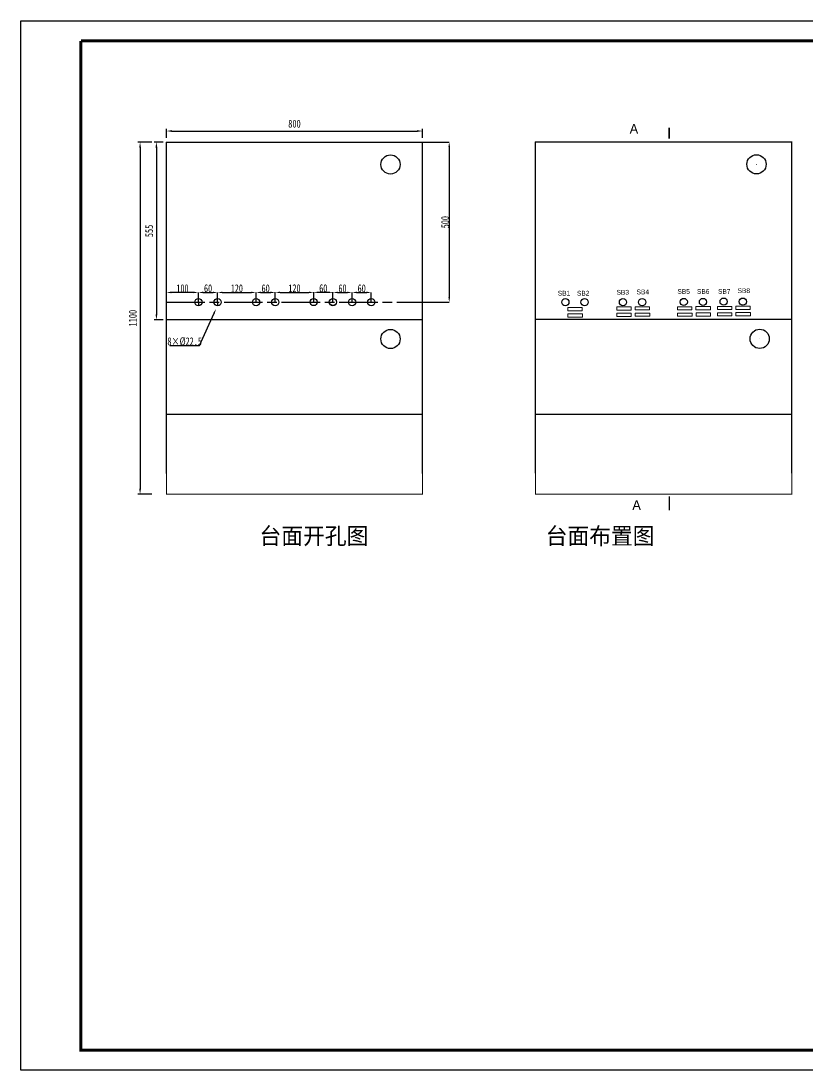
# Model space of a CAD drawing. Extents: x -6428 to 12880, y -7651 to 7267.
# Drawn here: x -1636 to 820, y -4036 to -760 of the extents above; entities that cross this region are included whole.
import ezdxf
from ezdxf.enums import TextEntityAlignment as Align

# ---------------------------------------------------------------- set-up
doc = ezdxf.new("R2010")
doc.units = 0
doc.header["$LTSCALE"] = 10
doc.header["$MEASUREMENT"] = 0
doc.header["$PDMODE"] = 32
doc.linetypes.add('AM_ISO08W050', pattern=[18, 12, -1.5, 3, -1.5])
doc.layers.get('Defpoints').update_dxf_attribs({"linetype": 'CONTINUOUS'})
doc.layers.add('AM_7', color=4, linetype='AM_ISO08W050', lineweight=25)
doc.layers.add('操作台', color=7, linetype='CONTINUOUS')
doc.layers.add('标准图框及表格', color=7, linetype='CONTINUOUS')
doc.styles.add('HZ', font='arial.ttf')
doc.styles.get("Standard").update_dxf_attribs({"font": '', "width": 0.65})
doc.styles.get('Standard').set_extended_font_data('SimSun')
doc.dimstyles.new('AM_ISO', dxfattribs={"dimtxt": 3.5, "dimasz": 2.5, "dimexe": 1, "dimexo": 1, "dimgap": 1.5, "dimtad": 1, "dimdsep": 46, "dimtxsty": 'Standard', "dimcen": 0, "dimclrd": 256, "dimclre": 256, "dimclrt": 2, "dimadec": 0, "dimazin": 2, "dimtp": 0.1, "dimtm": 0.1, "dimtfac": 0.71, "dimtdec": 3, "dimtmove": 0, "dimatfit": 3, "dimfxl": 0, "dimlwd": -1, "dimlwe": -1, "dimarcsym": 0})
doc.dimstyles.get("Standard").update_dxf_attribs({"dimtxt": 25, "dimasz": 15, "dimexe": 0.18, "dimexo": 0.0625, "dimgap": 0.09, "dimtad": 0, "dimtoh": 1, "dimdec": 0, "dimzin": 0, "dimdsep": 46, "dimtxsty": 'Standard', "dimcen": 0.09, "dimadec": 0, "dimazin": 0, "dimtfac": 1, "dimtdec": 0, "dimtofl": 0, "dimtmove": 0, "dimatfit": 3, "dimfxl": 0, "dimtolj": 1, "dimtzin": 0, "dimarcsym": 0})
doc.dimstyles.new('STANDARD$0', dxfattribs={"dimtxt": 25, "dimasz": 15, "dimexe": 0.18, "dimexo": 0.0625, "dimgap": 0.09, "dimtad": 0, "dimtoh": 1, "dimdec": 0, "dimzin": 0, "dimdsep": 46, "dimtxsty": 'Standard', "dimcen": 0.09, "dimadec": 0, "dimazin": 0, "dimtfac": 1, "dimtdec": 0, "dimtofl": 0, "dimtmove": 0, "dimatfit": 3, "dimfxl": 0, "dimtolj": 1, "dimtzin": 0, "dimarcsym": 0})

# ---------------------------------------------------------------- blocks, each defined once
blk = doc.blocks.new('A4横图框')
at = {"layer": '标准图框及表格', "color": 7}
for p, q in [((0.0013954609912616, 210.0032846437229), (297.0014441308175, 210.0032846437229)), ((0.0013954609912616, 0.0032502307208233), (0.0013954609912616, 210.0032846437229)), ((297.0014441308175, 0.0032502307208233), (0.0013954609912616, 0.0032502307208233))]:
    blk.add_line(p, q, dxfattribs=at)
at = {"layer": '标准图框及表格', "color": 7, "const_width": 0.6000000983228672}
blk.add_lwpolyline([(12.00143194437442, 206.0152988131507), (293.0014441308175, 206.0032506184056), (293.0014441308175, 4.003284256038056), (12.00143194437442, 4.003284256038056), (12.00143194437442, 206.0032506184056)], dxfattribs=at)
at = {"layer": '标准图框及表格', "color": 7, "style": 'HZ', "flags": 8}
for tag, height, width, p in [('工程名称', 2.892696969694902, 0.65, (247.8353315485956, 22.94014901757174)), ('图纸名称', 3.499999999999999, 0.9, (252.2228085267316, 14.87880182043022))]:
    blk.add_attdef(tag, text='', height=height, dxfattribs=dict(at, width=width)).set_placement(p, align=Align.CENTER)
blk.add_attdef('设计阶段', text='', height=2.299999999999999, dxfattribs=at).set_placement((286.3714665038433, 23.54666542107214), align=Align.CENTER)
for tag, p, height in [('设计人', (188.2334199372244, 17.92789809995847), 2.449999999999999), ('审核人', (188.2334199372099, 13.59456476662271), 2.449999999999999), ('会签人', (188.2334199372099, 9.2612314332942), 2.449999999999999), ('批准人', (188.2334199371953, 4.927898099958441), 2.449999999999999), ('版次', (234.8449582635331, 5.117215211487234), 2.399999999999999), ('第几页共几页', (243.0562623004216, 4.991982186801863), 2.399999999999999)]:
    blk.add_attdef(tag, p, '', height=height, dxfattribs=at)
for tag, p, height, width in [('设计时间', (204.6762329055318, 17.92789809995847), 2.299999999999999, 0.95), ('审核时间', (204.6762329055318, 13.59456476662998), 2.299999999999999, 0.95), ('会签时间', (204.6762329055172, 9.2612314332942), 2.299999999999999, 0.95), ('图纸编号', (238.2096247235004, 9.144936985527348), 2.531109848483039, 0.9), ('批准时间', (204.6762329055172, 4.927898099958441), 2.299999999999999, 0.95), ('图纸标准', (269.3453519223485, 5.193019987101081), 2.169522727271176, 0.8)]:
    blk.add_attdef(tag, p, '', height=height, dxfattribs=dict(at, width=width))
blk = doc.blocks.new('*D99')
at = {"layer": 'Defpoints', "color": 0}
for p in [(-1219.827550215502, -1137.786614038671), (-1263.44193240153, -2237.586614038673), (-1219.827550215502, -2237.586614038673)]:
    blk.add_point(p, dxfattribs=at)
at = {"layer": '操作台'}
for p, q in [((-1226.827550215502, -1137.786614038671), (-1270.44193240153, -1137.786614038671)), ((-1263.44193240153, -1155.286614038671), (-1263.44193240153, -2220.086614038673)), ((-1226.827550215502, -2237.586614038673), (-1270.44193240153, -2237.586614038673))]:
    blk.add_line(p, q, dxfattribs=at)
for points in [[(-1260.525265734863, -1155.286614038671), (-1266.358599068197, -1155.286614038671), (-1263.44193240153, -1137.786614038671)], [(-1266.358599068197, -2220.086614038673), (-1260.525265734863, -2220.086614038673), (-1263.44193240153, -2237.586614038673)]]:
    blk.add_solid(points, dxfattribs=at)
at = {"layer": '操作台', "color": 7, "insert": (-1286.19193240153, -1687.686614038672), "char_height": 24.5, "attachment_point": 5, "rotation": 90}
blk.add_mtext('1100', dxfattribs=at)
blk = doc.blocks.new('*D100')
at = {"layer": 'Defpoints', "color": 0}
for p in [(-381.1071282270473, -1103.34483664926), (-1181.107128227047, -1131.753368061457), (-381.1071282270473, -1131.753368061457)]:
    blk.add_point(p, dxfattribs=at)
at = {"layer": '操作台'}
for p, q in [((-1181.107128227047, -1124.753368061457), (-1181.107128227047, -1096.34483664926)), ((-1163.607128227047, -1103.34483664926), (-398.6071282270473, -1103.34483664926)), ((-381.1071282270473, -1124.753368061457), (-381.1071282270473, -1096.34483664926))]:
    blk.add_line(p, q, dxfattribs=at)
for points in [[(-1163.607128227047, -1100.428169982593), (-1163.607128227047, -1106.261503315927), (-1181.107128227047, -1103.34483664926)], [(-398.6071282270473, -1106.261503315927), (-398.6071282270473, -1100.428169982593), (-381.1071282270473, -1103.34483664926)]]:
    blk.add_solid(points, dxfattribs=at)
at = {"layer": '操作台', "color": 7, "insert": (-781.1071282270472, -1080.59483664926), "char_height": 24.5, "attachment_point": 5}
blk.add_mtext('800', dxfattribs=at)
blk = doc.blocks.new('*D101')
at = {"layer": 'Defpoints', "color": 0}
for p in [(-1183.899374299145, -1137.786614038671), (-1212.440663946848, -1692.786614038671), (-1183.899374299145, -1692.786614038671)]:
    blk.add_point(p, dxfattribs=at)
at = {"layer": '操作台'}
for p, q in [((-1190.899374299145, -1137.786614038671), (-1219.440663946848, -1137.786614038671)), ((-1212.440663946848, -1155.286614038671), (-1212.440663946848, -1675.286614038671)), ((-1190.899374299145, -1692.786614038671), (-1219.440663946848, -1692.786614038671))]:
    blk.add_line(p, q, dxfattribs=at)
for points in [[(-1209.523997280181, -1155.286614038671), (-1215.357330613515, -1155.286614038671), (-1212.440663946848, -1137.786614038671)], [(-1215.357330613515, -1675.286614038671), (-1209.523997280181, -1675.286614038671), (-1212.440663946848, -1692.786614038671)]]:
    blk.add_solid(points, dxfattribs=at)
at = {"layer": '操作台', "color": 7, "insert": (-1235.190663946848, -1415.286614038671), "char_height": 24.5, "attachment_point": 5, "rotation": 90}
blk.add_mtext('555', dxfattribs=at)
blk = doc.blocks.new('*D102')
at = {"layer": 'Defpoints', "color": 0}
for p in [(-1081.10712822705, -1637.63786403867), (-1021.10712822705, -1607.409350396205), (-1021.10712822705, -1637.63786403867)]:
    blk.add_point(p, dxfattribs=at)
at = {"layer": '操作台', "color": 0, "linetype": 'Continuous', "lineweight": -2}
for p, q in [((-1081.10712822705, -1637.57536403867), (-1081.10712822705, -1607.229350396204)), ((-1066.10712822705, -1607.409350396205), (-1036.10712822705, -1607.409350396205)), ((-1021.10712822705, -1637.57536403867), (-1021.10712822705, -1607.229350396204))]:
    blk.add_line(p, q, dxfattribs=at)
at = {"layer": '操作台', "color": 0}
for points in [[(-1066.10712822705, -1604.909350396205), (-1066.10712822705, -1609.909350396205), (-1081.10712822705, -1607.409350396205)], [(-1036.10712822705, -1609.909350396205), (-1036.10712822705, -1604.909350396205), (-1021.10712822705, -1607.409350396205)]]:
    blk.add_solid(points, dxfattribs=at)
at = {"layer": '操作台', "color": 0, "lineweight": 5, "insert": (-1051.10712822705, -1594.819350396205), "char_height": 25, "attachment_point": 5}
blk.add_mtext('\\A1;60', dxfattribs=at)
blk = doc.blocks.new('*D103')
at = {"layer": 'Defpoints', "color": 0}
for p in [(-1026.369207123088, -1658.825372436948), (-1021.776017745686, -1648.555751638532)]:
    blk.add_point(p, dxfattribs=at)
at = {"layer": '操作台', "color": 0, "lineweight": -2}
for p, q in [((-1021.866017745686, -1648.555751638532), (-1021.686017745686, -1648.555751638532)), ((-1021.776017745686, -1648.645751638532), (-1021.776017745686, -1648.465751638532)), ((-1077.558709461478, -1773.276733937796), (-1032.493459626292, -1672.518200168173)), ((-1170.725098350366, -1773.276733937796), (-1077.558709461478, -1773.276733937796))]:
    blk.add_line(p, q, dxfattribs=at)
at = {"layer": '操作台', "color": 0}
blk.add_solid([(-1030.211321671088, -1673.538908918707), (-1034.775597581496, -1671.497491417638), (-1026.369207123088, -1658.825372436948)], dxfattribs=at)
at = {"layer": '操作台', "color": 0, "insert": (-1124.186903905922, -1760.686733937796), "char_height": 25, "attachment_point": 5}
blk.add_mtext('\\A1;8×%%c22.5', dxfattribs=at)
blk = doc.blocks.new('*D104')
at = {"layer": 'Defpoints', "color": 0}
for p in [(-1181.107128227047, -1607.409350396206), (-1181.107128227047, -1607.409350396205), (-1081.10712822705, -1607.409350396205)]:
    blk.add_point(p, dxfattribs=at)
at = {"layer": '操作台', "color": 0, "lineweight": -2}
for p, q in [((-1181.107128227047, -1607.346850396206), (-1181.107128227047, -1607.229350396204)), ((-1096.10712822705, -1607.409350396205), (-1166.107128227047, -1607.409350396205)), ((-1081.10712822705, -1607.346850396205), (-1081.10712822705, -1607.229350396204))]:
    blk.add_line(p, q, dxfattribs=at)
at = {"layer": '操作台', "color": 0}
for points in [[(-1166.107128227047, -1604.909350396205), (-1166.107128227047, -1609.909350396205), (-1181.107128227047, -1607.409350396205)], [(-1096.10712822705, -1609.909350396205), (-1096.10712822705, -1604.909350396205), (-1081.10712822705, -1607.409350396205)]]:
    blk.add_solid(points, dxfattribs=at)
at = {"layer": '操作台', "color": 0, "insert": (-1131.107128227048, -1594.819350396205), "char_height": 25, "attachment_point": 5}
blk.add_mtext('\\A1;100', dxfattribs=at)
blk = doc.blocks.new('*D105')
at = {"layer": 'Defpoints', "color": 0}
for p in [(-381.1071282270473, -1137.786614038671), (-410.6960908561736, -1637.849114038671), (-297.6303864182842, -1637.849114038671)]:
    blk.add_point(p, dxfattribs=at)
at = {"layer": '操作台', "color": 0, "lineweight": -2}
for p, q in [((-381.0446282270472, -1137.786614038671), (-297.4503864182842, -1137.786614038671)), ((-297.6303864182842, -1152.786614038671), (-297.6303864182842, -1622.849114038671)), ((-410.6335908561736, -1637.849114038671), (-297.4503864182842, -1637.849114038671))]:
    blk.add_line(p, q, dxfattribs=at)
at = {"layer": '操作台', "color": 0}
for points in [[(-295.1303864182841, -1152.786614038671), (-300.1303864182842, -1152.786614038671), (-297.6303864182842, -1137.786614038671)], [(-300.1303864182842, -1622.849114038671), (-295.1303864182841, -1622.849114038671), (-297.6303864182842, -1637.849114038671)]]:
    blk.add_solid(points, dxfattribs=at)
at = {"layer": '操作台', "color": 0, "insert": (-310.2203864182841, -1387.817864038671), "char_height": 25, "attachment_point": 5, "rotation": 90}
blk.add_mtext('\\A1;500', dxfattribs=at)
blk = doc.blocks.new('*D96')
at = {"layer": 'Defpoints', "color": 0}
for p in [(-1021.10712822705, -1637.637864038671), (-901.1071282270503, -1607.409350396209), (-901.1071282270503, -1637.637864038671)]:
    blk.add_point(p, dxfattribs=at)
at = {"layer": '操作台', "color": 0, "linetype": 'Continuous', "lineweight": -2}
for p, q in [((-1021.10712822705, -1637.575364038671), (-1021.10712822705, -1607.229350396209)), ((-1006.10712822705, -1607.409350396209), (-916.10712822705, -1607.409350396209)), ((-901.1071282270503, -1637.575364038671), (-901.1071282270503, -1607.229350396209))]:
    blk.add_line(p, q, dxfattribs=at)
at = {"layer": '操作台', "color": 0}
for points in [[(-1006.10712822705, -1604.909350396209), (-1006.10712822705, -1609.909350396209), (-1021.10712822705, -1607.409350396209)], [(-916.10712822705, -1609.909350396209), (-916.10712822705, -1604.909350396209), (-901.1071282270503, -1607.409350396209)]]:
    blk.add_solid(points, dxfattribs=at)
at = {"layer": '操作台', "color": 0, "lineweight": 5, "insert": (-961.1071282270503, -1594.819350396209), "char_height": 25, "attachment_point": 5}
blk.add_mtext('\\A1;120', dxfattribs=at)
blk = doc.blocks.new('*D97')
at = {"layer": 'Defpoints', "color": 0}
for p in [(-901.1071282270503, -1637.637864038671), (-841.1071282270502, -1607.409350396209), (-841.1071282270502, -1637.637864038671)]:
    blk.add_point(p, dxfattribs=at)
at = {"layer": '操作台', "color": 0, "linetype": 'Continuous', "lineweight": -2}
for p, q in [((-901.1071282270503, -1637.575364038671), (-901.1071282270503, -1607.229350396209)), ((-886.1071282270503, -1607.409350396209), (-856.1071282270503, -1607.409350396209)), ((-841.1071282270502, -1637.575364038671), (-841.1071282270502, -1607.229350396209))]:
    blk.add_line(p, q, dxfattribs=at)
at = {"layer": '操作台', "color": 0}
for points in [[(-886.1071282270503, -1604.909350396209), (-886.1071282270503, -1609.909350396209), (-901.1071282270503, -1607.409350396209)], [(-856.1071282270503, -1609.909350396209), (-856.1071282270503, -1604.909350396209), (-841.1071282270502, -1607.409350396209)]]:
    blk.add_solid(points, dxfattribs=at)
at = {"layer": '操作台', "color": 0, "lineweight": 5, "insert": (-871.1071282270503, -1594.819350396209), "char_height": 25, "attachment_point": 5}
blk.add_mtext('\\A1;60', dxfattribs=at)
blk = doc.blocks.new('*D98')
at = {"layer": 'Defpoints', "color": 0}
for p in [(-661.0854314083715, -1637.637864038671), (-601.0854314083714, -1607.409350396209), (-601.0854314083714, -1637.637864038671)]:
    blk.add_point(p, dxfattribs=at)
at = {"layer": '操作台', "color": 0, "linetype": 'Continuous', "lineweight": -2}
for p, q in [((-661.0854314083715, -1637.575364038671), (-661.0854314083715, -1607.229350396209)), ((-646.0854314083715, -1607.409350396209), (-616.0854314083714, -1607.409350396209)), ((-601.0854314083714, -1637.575364038671), (-601.0854314083714, -1607.229350396209))]:
    blk.add_line(p, q, dxfattribs=at)
at = {"layer": '操作台', "color": 0}
for points in [[(-646.0854314083715, -1604.909350396209), (-646.0854314083715, -1609.909350396209), (-661.0854314083715, -1607.409350396209)], [(-616.0854314083714, -1609.909350396209), (-616.0854314083714, -1604.909350396209), (-601.0854314083714, -1607.409350396209)]]:
    blk.add_solid(points, dxfattribs=at)
at = {"layer": '操作台', "color": 0, "lineweight": 5, "insert": (-631.0854314083715, -1594.819350396209), "char_height": 25, "attachment_point": 5}
blk.add_mtext('\\A1;60', dxfattribs=at)
blk = doc.blocks.new('*D106')
at = {"layer": 'Defpoints', "color": 0}
for p in [(-601.0854314083714, -1637.637864038671), (-541.0854314083714, -1607.409350396209), (-541.0854314083714, -1637.637864038671)]:
    blk.add_point(p, dxfattribs=at)
at = {"layer": '操作台', "color": 0, "linetype": 'Continuous', "lineweight": -2}
for p, q in [((-601.0854314083714, -1637.575364038671), (-601.0854314083714, -1607.229350396209)), ((-586.0854314083714, -1607.409350396209), (-556.0854314083714, -1607.409350396209)), ((-541.0854314083714, -1637.575364038671), (-541.0854314083714, -1607.229350396209))]:
    blk.add_line(p, q, dxfattribs=at)
at = {"layer": '操作台', "color": 0}
for points in [[(-586.0854314083714, -1604.909350396209), (-586.0854314083714, -1609.909350396209), (-601.0854314083714, -1607.409350396209)], [(-556.0854314083714, -1609.909350396209), (-556.0854314083714, -1604.909350396209), (-541.0854314083714, -1607.409350396209)]]:
    blk.add_solid(points, dxfattribs=at)
at = {"layer": '操作台', "color": 0, "lineweight": 5, "insert": (-571.0854314083714, -1594.819350396209), "char_height": 25, "attachment_point": 5}
blk.add_mtext('\\A1;60', dxfattribs=at)
blk = doc.blocks.new('*D107')
at = {"layer": 'Defpoints', "color": 0}
for p in [(-841.1071282270502, -1637.457864038671), (-721.0854314083715, -1607.229350396209), (-721.0854314083715, -1637.215364038671)]:
    blk.add_point(p, dxfattribs=at)
at = {"layer": '操作台', "color": 0, "linetype": 'Continuous', "lineweight": -2}
for p, q in [((-841.1071282270502, -1637.395364038671), (-841.1071282270502, -1607.049350396209)), ((-826.1071282270502, -1607.229350396209), (-736.0854314083715, -1607.229350396209)), ((-721.0854314083715, -1637.152864038671), (-721.0854314083715, -1607.049350396209))]:
    blk.add_line(p, q, dxfattribs=at)
at = {"layer": '操作台', "color": 0}
for points in [[(-826.1071282270502, -1604.729350396209), (-826.1071282270502, -1609.729350396209), (-841.1071282270502, -1607.229350396209)], [(-736.0854314083715, -1609.729350396209), (-736.0854314083715, -1604.729350396209), (-721.0854314083715, -1607.229350396209)]]:
    blk.add_solid(points, dxfattribs=at)
at = {"layer": '操作台', "color": 0, "lineweight": 5, "insert": (-781.0962798177109, -1594.639350396209), "char_height": 25, "attachment_point": 5}
blk.add_mtext('\\A1;120', dxfattribs=at)
blk = doc.blocks.new('*D108')
at = {"layer": 'Defpoints', "color": 0}
for p in [(-721.0854314083715, -1637.277864038671), (-661.0854314083715, -1607.049350396209), (-661.0854314083715, -1637.277864038671)]:
    blk.add_point(p, dxfattribs=at)
at = {"layer": '操作台', "color": 0, "linetype": 'Continuous', "lineweight": -2}
for p, q in [((-721.0854314083715, -1637.215364038671), (-721.0854314083715, -1606.869350396209)), ((-706.0854314083715, -1607.049350396209), (-676.0854314083715, -1607.049350396209)), ((-661.0854314083715, -1637.215364038671), (-661.0854314083715, -1606.869350396209))]:
    blk.add_line(p, q, dxfattribs=at)
at = {"layer": '操作台', "color": 0}
for points in [[(-706.0854314083715, -1604.549350396209), (-706.0854314083715, -1609.549350396209), (-721.0854314083715, -1607.049350396209)], [(-676.0854314083715, -1609.549350396209), (-676.0854314083715, -1604.549350396209), (-661.0854314083715, -1607.049350396209)]]:
    blk.add_solid(points, dxfattribs=at)
at = {"layer": '操作台', "color": 0, "lineweight": 5, "insert": (-691.0854314083715, -1594.459350396209), "char_height": 25, "attachment_point": 5}
blk.add_mtext('\\A1;60', dxfattribs=at)

msp = doc.modelspace()

# ---------------------------------------------------------------- linework, layer by layer
at = {"layer": 'AM_7'}
for p, q in [((-1181.107128227047, -1637.84911403867), (-381.8894691180517, -1637.84911403867)), ((-1081.107128227047, -1637.637864038671), (-1081.107128227047, -1648.997864038672)), ((-1021.10712822705, -1637.637864038671), (-1021.10712822705, -1626.277864038672)), ((-1021.10712822705, -1637.637864038671), (-1021.10712822705, -1648.997864038672))]:
    msp.add_line(p, q, dxfattribs=at)
at = {"layer": '操作台'}
for p, q in [((389.5060882964995, -1126.795156731937), (389.5060882964995, -1093.351367972745)), ((389.5060882964995, -1093.351367972745), (389.5060882964995, -1126.795156731937)), ((-381.1071282270473, -1692.786614038671), (-1181.107128227047, -1692.786614038671)), ((772.3598923059366, -1692.323790529056), (-27.64010769406332, -1692.323790529056)), ((389.5060882964992, -2244.670969167961), (389.5060882964992, -2278.114757927153)), ((389.5060882964995, -2253.845684908653), (389.5060882964995, -2287.289473667845))]:
    msp.add_line(p, q, dxfattribs=at)
at = {"layer": '操作台', "color": 3, "linetype": 'Continuous'}
for p, q in [((-1181.107128227047, -2172.586614038673), (-1181.107128227047, -1137.786614038671)), ((-1181.107128227047, -1137.786614038671), (-381.1071282270473, -1137.786614038671)), ((-381.1071282270473, -2172.586614038673), (-381.1071282270473, -1137.786614038671)), ((-27.64010769406332, -2172.123790529057), (-27.64010769406332, -1137.323790529056)), ((-27.64010769406332, -1137.323790529056), (772.3598923059366, -1137.323790529056)), ((772.3598923059366, -2172.123790529057), (772.3598923059366, -1137.323790529056))]:
    msp.add_line(p, q, dxfattribs=at)
at = {"layer": '操作台', "linetype": 'Continuous', "lineweight": 5}
for p, q in [((662.2698923059365, -1207.323790529056), (662.4498923059367, -1207.323790529056)), ((662.3598923059367, -1207.413790529056), (662.3598923059367, -1207.233790529058)), ((672.2698923059365, -1752.323790529056), (672.4498923059367, -1752.323790529056)), ((672.2698923059365, -1752.323790529056), (672.4498923059367, -1752.323790529056)), ((672.3598923059367, -1752.413790529056), (672.3598923059367, -1752.233790529056)), ((672.3598923059367, -1752.413790529056), (672.3598923059367, -1752.233790529056))]:
    msp.add_line(p, q, dxfattribs=at)
at = {"layer": '操作台', "color": 7}
for p, q in [((-1181.107128227047, -1987.586614038672), (-381.1071282270473, -1987.586614038672)), ((-27.64010769406332, -1987.123790529057), (772.3598923059366, -1987.123790529057))]:
    msp.add_line(p, q, dxfattribs=at)
at = {"layer": '操作台', "flags": 128}
for points in [[(389.5060882964995, -1092.613413842246, 0, 0, 0), (351.522861121301, -1092.613413842246, 10, 0, 0), (310.5409581164809, -1092.613413842246, 0, 0, 0)], [(389.5060882964995, -2288.027427798343, 0, 0, 0), (351.522861121301, -2288.027427798343, 10, 0, 0), (310.5409581164809, -2288.027427798343, 0, 0, 0)]]:
    msp.add_lwpolyline(points, format="xyseb", dxfattribs=at)
at = {"layer": '操作台', "const_width": 3, "flags": 128}
for points in [[(-1181.107128227047, -1137.786614038671), (-381.1071282270473, -1137.786614038671), (-381.1071282270473, -2237.586614038673), (-1181.107128227047, -2237.586614038673), (-1181.107128227047, -1137.786614038671)], [(-27.64010769406332, -1137.323790529056), (772.3598923059366, -1137.323790529056), (772.3598923059366, -2237.123790529057), (-27.64010769406332, -2237.123790529057), (-27.64010769406332, -1137.323790529056)], [(-27.64010769406332, -1137.323790529056), (772.3598923059366, -1137.323790529056), (772.3598923059366, -2237.123790529057), (-27.64010769406332, -2237.123790529057), (-27.64010769406332, -1137.323790529056)]]:
    msp.add_lwpolyline(points, dxfattribs=at)
at = {"layer": '操作台', "linetype": 'Continuous', "lineweight": 5}
for points in [[(73.21381201876193, -1664.747776172372), (118.2138345187613, -1664.747776172372), (118.2138345187613, -1654.747771172372), (73.21381201876193, -1654.747771172372)], [(225.9484056653555, -1662.756657965875), (270.9484281653549, -1662.756657965875), (270.9484281653549, -1652.756652965875), (225.9484056653555, -1652.756652965875)], [(283.4441611768152, -1662.132324748455), (328.4441836768146, -1662.132324748455), (328.4441836768146, -1652.132319748455), (283.4441611768152, -1652.132319748455)], [(415.7754282857495, -1661.97102390825), (460.7754507857489, -1661.97102390825), (460.7754507857489, -1651.97101890825), (415.7754282857495, -1651.97101890825)], [(473.2711837972092, -1661.34669069083), (518.2712062972087, -1661.34669069083), (518.2712062972087, -1651.34668569083), (473.2711837972092, -1651.34668569083)], [(540.4040979496931, -1660.936142967068), (585.4041204496925, -1660.936142967068), (585.4041204496925, -1650.936137967069), (540.4040979496931, -1650.936137967069)], [(540.6181654584507, -1680.597394615106), (585.6181879584501, -1680.597394615106), (585.6181879584501, -1670.597389615107), (540.6181654584507, -1670.597389615107)], [(597.8998534611527, -1660.311809749649), (642.8998759611521, -1660.311809749649), (642.8998759611521, -1650.311804749649), (597.8998534611527, -1650.311804749649)], [(598.1139209699103, -1679.973061397687), (643.1139434699097, -1679.973061397687), (643.1139434699097, -1669.973056397687), (598.1139209699103, -1669.973056397687)], [(73.42787952751951, -1684.40902782041), (118.4279020275189, -1684.40902782041), (118.4279020275189, -1674.40902282041), (73.42787952751951, -1674.40902282041)], [(226.1624731741131, -1682.417909613913), (271.1624956741125, -1682.417909613913), (271.1624956741125, -1672.417904613913), (226.1624731741131, -1672.417904613913)], [(283.6582286855727, -1681.793576396493), (328.6582511855722, -1681.793576396493), (328.6582511855722, -1671.793571396493), (283.6582286855727, -1671.793571396493)], [(415.9894957945071, -1681.632275556288), (460.9895182945065, -1681.632275556288), (460.9895182945065, -1671.632270556288), (415.9894957945071, -1671.632270556288)], [(473.4852513059668, -1681.007942338868), (518.4852738059662, -1681.007942338868), (518.4852738059662, -1671.007937338868), (473.4852513059668, -1671.007937338868)]]:
    msp.add_lwpolyline(points, close=True, dxfattribs=at)
at = {"layer": '操作台', "color": 7, "linetype": 'Continuous'}
for centre in [(-481.1071282270472, -1207.786614038671), (662.3598923059367, -1207.323790529056), (-481.1071282270472, -1752.786614038671), (672.3598923059367, -1752.323790529056)]:
    msp.add_circle(centre, 30, dxfattribs=at)
at = {"layer": '操作台', "linetype": 'Continuous'}
for centre in [(-1081.10712822705, -1637.63786403867), (-1021.10712822705, -1637.63786403867), (-901.1071282270503, -1637.637864038671), (-841.1071282270502, -1637.637864038671), (-721.0854314083715, -1637.457864038671), (-661.0854314083715, -1637.277864038671), (-661.0854314083715, -1637.637864038671), (-601.0854314083714, -1637.637864038671), (-541.0854314083714, -1637.637864038671), (65.21325089905054, -1637.849114038671), (125.2132508990505, -1637.849114038671), (245.213289465843, -1637.849116958133), (305.213289465843, -1637.849116958133), (435.040312086237, -1637.063482900507), (495.040312086237, -1637.063482900507), (559.6689817501806, -1636.028601959327), (619.6689817501806, -1636.028601959327)]:
    msp.add_circle(centre, 11.25, dxfattribs=at)

# ---------------------------------------------------------------- block references
at = {"layer": '标准图框及表格', "color": 7, "xscale": 15.6, "yscale": 15.6, "zscale": 15.6}
msp.add_blockref('A4横图框', (-1635.566911783423, -4035.726234931503), dxfattribs=at)

# ---------------------------------------------------------------- texts
at = {"layer": '操作台', "style": 'HZ', "width": 0.95}
for s, height, p in [('A', 30, (279.3845266895355, -1096.412882274079)), ('A', 30, (287.774022518423, -2271.332366662127)), ('台面开孔图', 52.5, (-720.2707099621824, -2366.702641281914)), ('台面布置图', 52.5, (173.7084146063948, -2366.702641281914))]:
    msp.add_text(s, height=height, dxfattribs=at).set_placement(p, align=Align.MIDDLE)
at = {"layer": '操作台', "style": 'HZ', "width": 0.9}
for s, p in [('SB1', (41.46631517755578, -1617.377326963774)), ('SB2', (101.4663151775557, -1617.377326963774)), ('SB3', (225.0431235915121, -1614.425414560078)), ('SB4', (287.6383275345388, -1613.329850928137)), ('SB5', (415.3222620868182, -1611.901496499783)), ('SB6', (476.3799680503725, -1611.965917127969)), ('SB7', (542.1336914220301, -1611.873278062214)), ('SB8', (603.1913973855844, -1609.396249848016))]:
    msp.add_text(s, height=15, dxfattribs=at).set_placement(p)

# ---------------------------------------------------------------- dimensions: what is measured, and where the dimension line sits
at = {"layer": '操作台', "color": 7}
dim = msp.add_linear_dim(base=(-381.1071282270473, -1103.34483664926), p1=(-1181.107128227047, -1131.753368061457), p2=(-381.1071282270473, -1131.753368061457), dimstyle='AM_ISO', override={"dimscale": 7, "dimclrt": 7, "dimtdec": 2}, dxfattribs=at)
dim.commit()
dim.dimension.update_dxf_attribs({"geometry": '*D100', "text_midpoint": (-781.1071282270472, -1080.59483664926)})
dim = msp.add_linear_dim(base=(-1263.44193240153, -2237.586614038673), p1=(-1219.827550215502, -1137.786614038671), p2=(-1219.827550215502, -2237.586614038673), angle=90, text='1100', dimstyle='AM_ISO', override={"dimscale": 7, "dimclrt": 7, "dimtdec": 2}, dxfattribs=at)
dim.commit()
dim.dimension.update_dxf_attribs({"geometry": '*D99', "text_midpoint": (-1286.19193240153, -1687.686614038672)})
dim = msp.add_linear_dim(base=(-1212.440663946848, -1692.786614038671), p1=(-1183.899374299145, -1137.786614038671), p2=(-1183.899374299145, -1692.786614038671), angle=90, dimstyle='AM_ISO', override={"dimscale": 7, "dimclrt": 7, "dimtdec": 2}, dxfattribs=at)
dim.commit()
dim.dimension.update_dxf_attribs({"geometry": '*D101', "text_midpoint": (-1235.190663946848, -1415.286614038671)})
at = {"layer": '操作台', "color": 3}
dim = msp.add_linear_dim(base=(-297.6303864182842, -1637.849114038671), p1=(-381.1071282270473, -1137.786614038671), p2=(-410.6960908561736, -1637.849114038671), angle=90, dimstyle='STANDARD$0', override={"dimtad": 1, "dimarcsym": 1}, dxfattribs=at)
dim.commit()
dim.dimension.update_dxf_attribs({"geometry": '*D105', "text_midpoint": (-297.6303864182842, -1387.817864038671), "dimtype": 160})
at = {"layer": '操作台'}
dim = msp.add_linear_dim(base=(-1181.107128227047, -1607.409350396205), p1=(-1081.10712822705, -1607.409350396205), p2=(-1181.107128227047, -1607.409350396206), dimstyle='STANDARD$0', override={"dimtad": 1, "dimarcsym": 1}, dxfattribs=at)
dim.commit()
dim.dimension.update_dxf_attribs({"geometry": '*D104', "text_midpoint": (-1131.107128227048, -1594.819350396205)})
at = {"layer": '操作台', "linetype": 'Continuous', "lineweight": 5}
for base, p1, p2, picture, middle in [((-1021.10712822705, -1607.409350396205), (-1081.10712822705, -1637.63786403867), (-1021.10712822705, -1637.63786403867), '*D102', (-1051.10712822705, -1594.819350396205)), ((-901.1071282270503, -1607.409350396209), (-1021.10712822705, -1637.637864038671), (-901.1071282270503, -1637.637864038671), '*D96', (-961.1071282270503, -1594.819350396209)), ((-841.1071282270502, -1607.409350396209), (-901.1071282270503, -1637.637864038671), (-841.1071282270502, -1637.637864038671), '*D97', (-871.1071282270503, -1594.819350396209)), ((-721.0854314083715, -1607.229350396209), (-841.1071282270502, -1637.457864038671), (-721.0854314083715, -1637.215364038671), '*D107', (-781.0962798177109, -1594.639350396209)), ((-661.0854314083715, -1607.049350396209), (-721.0854314083715, -1637.277864038671), (-661.0854314083715, -1637.277864038671), '*D108', (-691.0854314083715, -1594.459350396209)), ((-601.0854314083714, -1607.409350396209), (-661.0854314083715, -1637.637864038671), (-601.0854314083714, -1637.637864038671), '*D98', (-631.0854314083715, -1594.819350396209)), ((-541.0854314083714, -1607.409350396209), (-601.0854314083714, -1637.637864038671), (-541.0854314083714, -1637.637864038671), '*D106', (-571.0854314083714, -1594.819350396209))]:
    dim = msp.add_linear_dim(base=base, p1=p1, p2=p2, dimstyle='STANDARD$0', override={"dimtad": 1, "dimtmove": 1, "dimarcsym": 1}, dxfattribs=at)
    dim.commit()
    dim.dimension.update_dxf_attribs({"geometry": picture, "text_midpoint": middle})
at = {"layer": '操作台', "color": 3}
dim = msp.add_radius_dim(center=(-1021.776017745686, -1648.555751638532), mpoint=(-1026.369207123088, -1658.825372436948), text='8×%%c22.5', dimstyle='Standard', override={"dimtad": 1, "dimarcsym": 1}, dxfattribs=at)
dim.commit()
dim.dimension.update_dxf_attribs({"geometry": '*D103', "text_midpoint": (-1077.558709461478, -1773.276733937796), "dimtype": 164})

doc.saveas('drawing.dxf')
